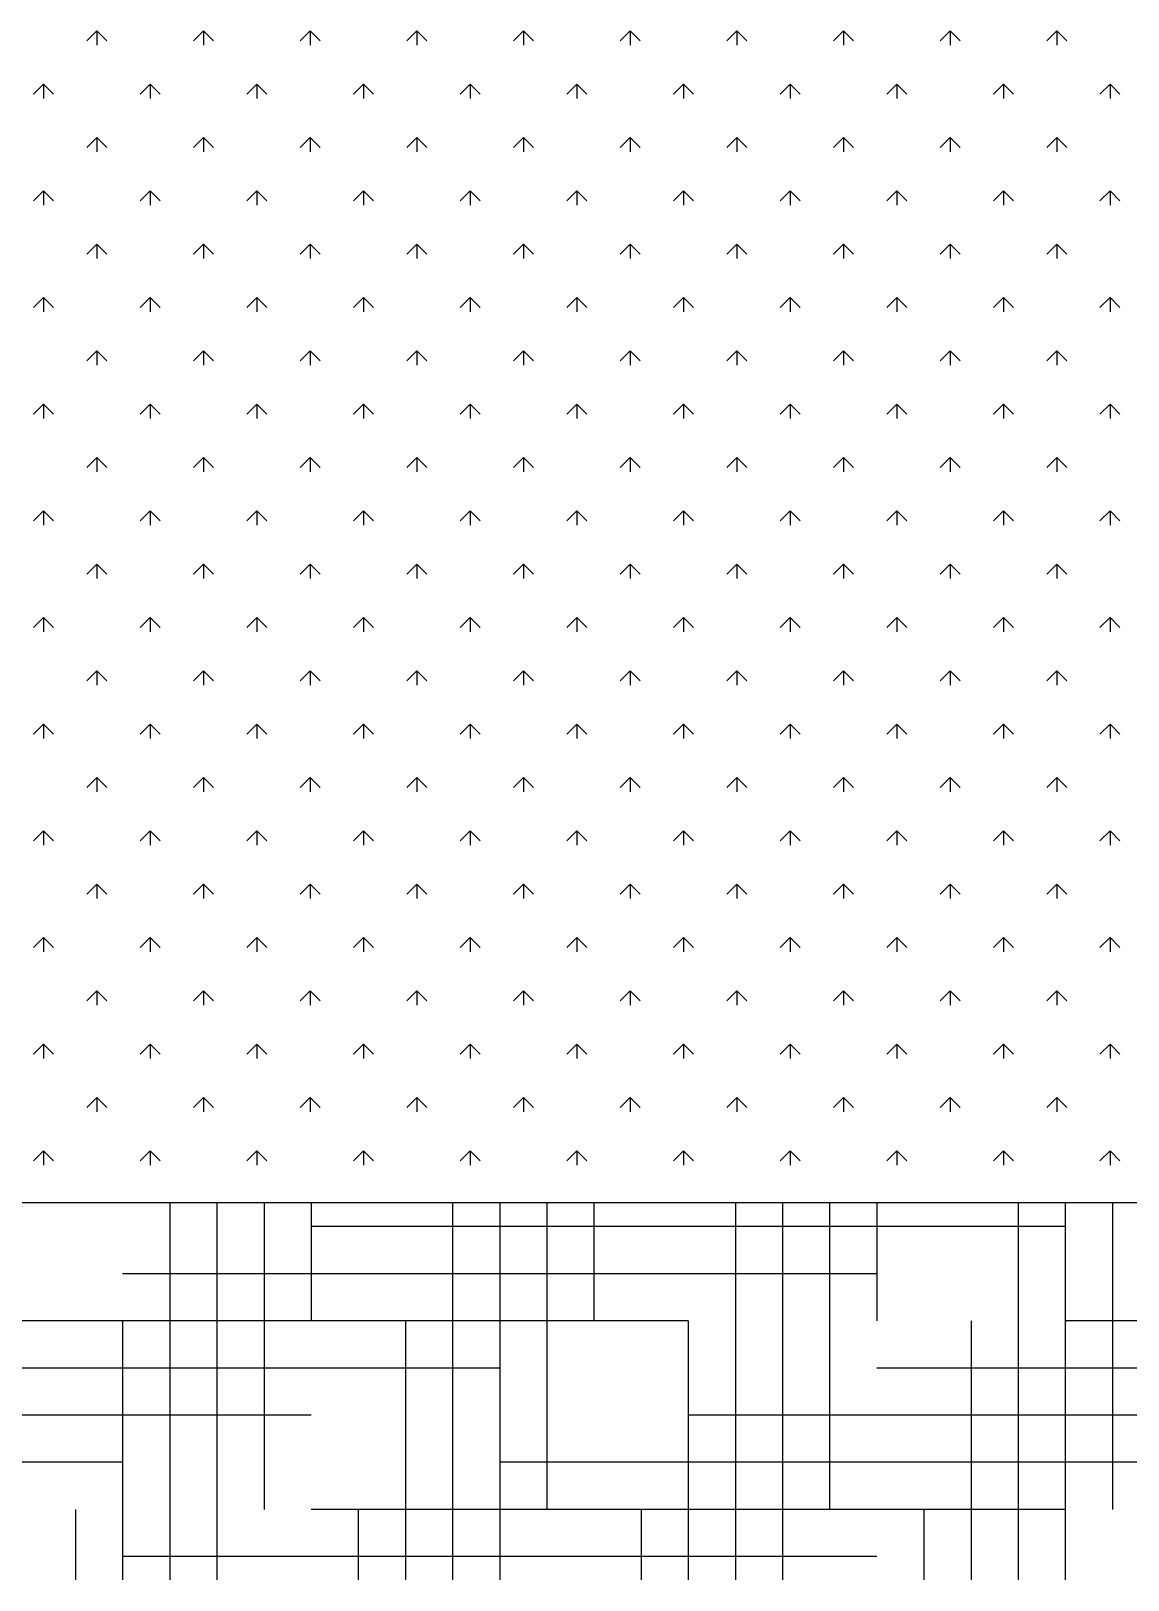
# Model space of a CAD drawing. Header units: millimetres. Extents: x -30782 to 40110, y 35885 to 73818.
# Drawn here: x 7372 to 8245, y 68543 to 69776 of the extents above; entities that cross this region are included whole.
import ezdxf

# ---------------------------------------------------------------- set-up
doc = ezdxf.new("R2010")
doc.units = ezdxf.units.MM

# ---------------------------------------------------------------- blocks, each defined once
blk = doc.blocks.new('A$C107E516A')
for p, q in [((908.2, 1232.3, -685.7), (900.2, 1224.3, -685.7)), ((908.2, 1232.3, -685.7), (916.1, 1224.3, -685.7)), ((993, 1232.3, -685.7), (985.1, 1224.3, -685.7)), ((993, 1232.3, -685.7), (1001, 1224.3, -685.7)), ((1077.9, 1232.3, -685.7), (1069.9, 1224.3, -685.7)), ((1077.9, 1232.3, -685.7), (1085.8, 1224.3, -685.7)), ((1162.7, 1232.3, -685.7), (1154.8, 1224.3, -685.7)), ((1162.7, 1232.3, -685.7), (1170.7, 1224.3, -685.7)), ((1247.6, 1232.3, -685.7), (1239.6, 1224.3, -685.7)), ((1247.6, 1232.3, -685.7), (1255.6, 1224.3, -685.7)), ((1332.4, 1232.3, -685.7), (1324.5, 1224.3, -685.7)), ((1332.4, 1232.3, -685.7), (1340.4, 1224.3, -685.7)), ((1417.3, 1232.3, -685.7), (1409.3, 1224.3, -685.7)), ((1417.3, 1232.3, -685.7), (1425.3, 1224.3, -685.7)), ((1502.2, 1232.3, -685.7), (1494.2, 1224.3, -685.7)), ((1502.2, 1232.3, -685.7), (1510.1, 1224.3, -685.7)), ((1587, 1232.3, -685.7), (1579.1, 1224.3, -685.7)), ((1587, 1232.3, -685.7), (1595, 1224.3, -685.7)), ((1671.9, 1232.3, -685.7), (1663.9, 1224.3, -685.7)), ((1671.9, 1232.3, -685.7), (1679.8, 1224.3, -685.7)), ((908.2, 1232.3, -685.7), (908.2, 1221, -685.7)), ((993, 1232.3, -685.7), (993, 1221, -685.7)), ((1077.9, 1232.3, -685.7), (1077.9, 1221, -685.7)), ((1162.7, 1232.3, -685.7), (1162.7, 1221, -685.7)), ((1247.6, 1232.3, -685.7), (1247.6, 1221, -685.7)), ((1332.4, 1232.3, -685.7), (1332.4, 1221, -685.7)), ((1417.3, 1232.3, -685.7), (1417.3, 1221, -685.7)), ((1502.2, 1232.3, -685.7), (1502.2, 1221, -685.7)), ((1587, 1232.3, -685.7), (1587, 1221, -685.7)), ((1671.9, 1232.3, -685.7), (1671.9, 1221, -685.7)), ((865.8, 1189.9, -685.7), (857.8, 1181.9, -685.7)), ((865.8, 1189.9, -685.7), (865.8, 1178.6, -685.7)), ((865.8, 1189.9, -685.7), (873.7, 1181.9, -685.7)), ((950.6, 1189.9, -685.7), (942.7, 1181.9, -685.7)), ((950.6, 1189.9, -685.7), (950.6, 1178.6, -685.7)), ((950.6, 1189.9, -685.7), (958.6, 1181.9, -685.7)), ((1035.5, 1189.9, -685.7), (1027.5, 1181.9, -685.7)), ((1035.5, 1189.9, -685.7), (1035.5, 1178.6, -685.7)), ((1035.5, 1189.9, -685.7), (1043.4, 1181.9, -685.7)), ((1120.3, 1189.9, -685.7), (1112.4, 1181.9, -685.7)), ((1120.3, 1189.9, -685.7), (1120.3, 1178.6, -685.7)), ((1120.3, 1189.9, -685.7), (1128.3, 1181.9, -685.7)), ((1205.2, 1189.9, -685.7), (1197.2, 1181.9, -685.7)), ((1205.2, 1189.9, -685.7), (1205.2, 1178.6, -685.7)), ((1205.2, 1189.9, -685.7), (1213.1, 1181.9, -685.7)), ((1290, 1189.9, -685.7), (1282.1, 1181.9, -685.7)), ((1290, 1189.9, -685.7), (1290, 1178.6, -685.7)), ((1290, 1189.9, -685.7), (1298, 1181.9, -685.7)), ((1374.9, 1189.9, -685.7), (1366.9, 1181.9, -685.7)), ((1374.9, 1189.9, -685.7), (1374.9, 1178.6, -685.7)), ((1374.9, 1189.9, -685.7), (1382.8, 1181.9, -685.7)), ((1459.7, 1189.9, -685.7), (1451.8, 1181.9, -685.7)), ((1459.7, 1189.9, -685.7), (1459.7, 1178.6, -685.7)), ((1459.7, 1189.9, -685.7), (1467.7, 1181.9, -685.7)), ((1544.6, 1189.9, -685.7), (1536.6, 1181.9, -685.7)), ((1544.6, 1189.9, -685.7), (1544.6, 1178.6, -685.7)), ((1544.6, 1189.9, -685.7), (1552.5, 1181.9, -685.7)), ((1629.4, 1189.9, -685.7), (1621.5, 1181.9, -685.7)), ((1629.4, 1189.9, -685.7), (1629.4, 1178.6, -685.7)), ((1629.4, 1189.9, -685.7), (1637.4, 1181.9, -685.7)), ((1714.3, 1189.9, -685.7), (1706.3, 1181.9, -685.7)), ((1714.3, 1189.9, -685.7), (1714.3, 1178.6, -685.7)), ((1714.3, 1189.9, -685.7), (1722.2, 1181.9, -685.7)), ((908.2, 1147.4, -685.7), (900.2, 1139.5, -685.7)), ((908.2, 1147.4, -685.7), (908.2, 1136.2, -685.7)), ((908.2, 1147.4, -685.7), (916.1, 1139.5, -685.7)), ((993, 1147.4, -685.7), (985.1, 1139.5, -685.7)), ((993, 1147.4, -685.7), (993, 1136.2, -685.7)), ((993, 1147.4, -685.7), (1001, 1139.5, -685.7)), ((1077.9, 1147.4, -685.7), (1069.9, 1139.5, -685.7)), ((1077.9, 1147.4, -685.7), (1077.9, 1136.2, -685.7)), ((1077.9, 1147.4, -685.7), (1085.8, 1139.5, -685.7)), ((1162.7, 1147.4, -685.7), (1154.8, 1139.5, -685.7)), ((1162.7, 1147.4, -685.7), (1170.7, 1139.5, -685.7)), ((1162.7, 1147.4, -685.7), (1162.7, 1136.2, -685.7)), ((1247.6, 1147.4, -685.7), (1239.6, 1139.5, -685.7)), ((1247.6, 1147.4, -685.7), (1247.6, 1136.2, -685.7)), ((1247.6, 1147.4, -685.7), (1255.6, 1139.5, -685.7)), ((1332.4, 1147.4, -685.7), (1324.5, 1139.5, -685.7)), ((1332.4, 1147.4, -685.7), (1332.4, 1136.2, -685.7)), ((1332.4, 1147.4, -685.7), (1340.4, 1139.5, -685.7)), ((1417.3, 1147.4, -685.7), (1409.3, 1139.5, -685.7)), ((1417.3, 1147.4, -685.7), (1417.3, 1136.2, -685.7)), ((1417.3, 1147.4, -685.7), (1425.3, 1139.5, -685.7)), ((1502.2, 1147.4, -685.7), (1494.2, 1139.5, -685.7)), ((1502.2, 1147.4, -685.7), (1502.2, 1136.2, -685.7)), ((1502.2, 1147.4, -685.7), (1510.1, 1139.5, -685.7)), ((1587, 1147.4, -685.7), (1579.1, 1139.5, -685.7)), ((1587, 1147.4, -685.7), (1587, 1136.2, -685.7)), ((1587, 1147.4, -685.7), (1595, 1139.5, -685.7)), ((1671.9, 1147.4, -685.7), (1663.9, 1139.5, -685.7)), ((1671.9, 1147.4, -685.7), (1671.9, 1136.2, -685.7)), ((1671.9, 1147.4, -685.7), (1679.8, 1139.5, -685.7)), ((865.8, 1105, -685.7), (857.8, 1097, -685.7)), ((865.8, 1105, -685.7), (865.8, 1093.7, -685.7)), ((865.8, 1105, -685.7), (873.7, 1097, -685.7)), ((950.6, 1105, -685.7), (942.7, 1097, -685.7)), ((950.6, 1105, -685.7), (950.6, 1093.7, -685.7)), ((950.6, 1105, -685.7), (958.6, 1097, -685.7)), ((1035.5, 1105, -685.7), (1027.5, 1097, -685.7)), ((1035.5, 1105, -685.7), (1035.5, 1093.7, -685.7)), ((1035.5, 1105, -685.7), (1043.4, 1097, -685.7)), ((1120.3, 1105, -685.7), (1112.4, 1097, -685.7)), ((1120.3, 1105, -685.7), (1120.3, 1093.7, -685.7)), ((1120.3, 1105, -685.7), (1128.3, 1097, -685.7)), ((1205.2, 1105, -685.7), (1197.2, 1097, -685.7)), ((1205.2, 1105, -685.7), (1205.2, 1093.7, -685.7)), ((1205.2, 1105, -685.7), (1213.1, 1097, -685.7)), ((1290, 1105, -685.7), (1282.1, 1097, -685.7)), ((1290, 1105, -685.7), (1290, 1093.7, -685.7)), ((1290, 1105, -685.7), (1298, 1097, -685.7)), ((1374.9, 1105, -685.7), (1366.9, 1097, -685.7)), ((1374.9, 1105, -685.7), (1374.9, 1093.7, -685.7)), ((1374.9, 1105, -685.7), (1382.8, 1097, -685.7)), ((1459.7, 1105, -685.7), (1451.8, 1097, -685.7)), ((1459.7, 1105, -685.7), (1459.7, 1093.7, -685.7)), ((1459.7, 1105, -685.7), (1467.7, 1097, -685.7)), ((1544.6, 1105, -685.7), (1536.6, 1097, -685.7)), ((1544.6, 1105, -685.7), (1544.6, 1093.7, -685.7)), ((1544.6, 1105, -685.7), (1552.5, 1097, -685.7)), ((1629.4, 1105, -685.7), (1621.5, 1097, -685.7)), ((1629.4, 1105, -685.7), (1629.4, 1093.7, -685.7)), ((1629.4, 1105, -685.7), (1637.4, 1097, -685.7)), ((1714.3, 1105, -685.7), (1706.3, 1097, -685.7)), ((1714.3, 1105, -685.7), (1714.3, 1093.7, -685.7)), ((1714.3, 1105, -685.7), (1722.2, 1097, -685.7)), ((908.2, 1062.6, -685.7), (900.2, 1054.6, -685.7)), ((908.2, 1062.6, -685.7), (908.2, 1051.3, -685.7)), ((908.2, 1062.6, -685.7), (916.1, 1054.6, -685.7)), ((993, 1062.6, -685.7), (985.1, 1054.6, -685.7)), ((993, 1062.6, -685.7), (993, 1051.3, -685.7)), ((993, 1062.6, -685.7), (1001, 1054.6, -685.7)), ((1077.9, 1062.6, -685.7), (1069.9, 1054.6, -685.7)), ((1077.9, 1062.6, -685.7), (1077.9, 1051.3, -685.7)), ((1077.9, 1062.6, -685.7), (1085.8, 1054.6, -685.7)), ((1162.7, 1062.6, -685.7), (1154.8, 1054.6, -685.7)), ((1162.7, 1062.6, -685.7), (1170.7, 1054.6, -685.7)), ((1162.7, 1062.6, -685.7), (1162.7, 1051.3, -685.7)), ((1247.6, 1062.6, -685.7), (1239.6, 1054.6, -685.7)), ((1247.6, 1062.6, -685.7), (1247.6, 1051.3, -685.7)), ((1247.6, 1062.6, -685.7), (1255.6, 1054.6, -685.7)), ((1332.4, 1062.6, -685.7), (1324.5, 1054.6, -685.7)), ((1332.4, 1062.6, -685.7), (1332.4, 1051.3, -685.7)), ((1332.4, 1062.6, -685.7), (1340.4, 1054.6, -685.7)), ((1417.3, 1062.6, -685.7), (1409.3, 1054.6, -685.7)), ((1417.3, 1062.6, -685.7), (1417.3, 1051.3, -685.7)), ((1417.3, 1062.6, -685.7), (1425.3, 1054.6, -685.7)), ((1502.2, 1062.6, -685.7), (1494.2, 1054.6, -685.7)), ((1502.2, 1062.6, -685.7), (1502.2, 1051.3, -685.7)), ((1502.2, 1062.6, -685.7), (1510.1, 1054.6, -685.7)), ((1587, 1062.6, -685.7), (1579.1, 1054.6, -685.7)), ((1587, 1062.6, -685.7), (1587, 1051.3, -685.7)), ((1587, 1062.6, -685.7), (1595, 1054.6, -685.7)), ((1671.9, 1062.6, -685.7), (1663.9, 1054.6, -685.7)), ((1671.9, 1062.6, -685.7), (1671.9, 1051.3, -685.7)), ((1671.9, 1062.6, -685.7), (1679.8, 1054.6, -685.7)), ((865.8, 1020.1, -685.7), (857.8, 1012.2, -685.7)), ((865.8, 1020.1, -685.7), (865.8, 1008.9, -685.7)), ((865.8, 1020.1, -685.7), (873.7, 1012.2, -685.7)), ((950.6, 1020.1, -685.7), (942.7, 1012.2, -685.7)), ((950.6, 1020.1, -685.7), (950.6, 1008.9, -685.7)), ((950.6, 1020.1, -685.7), (958.6, 1012.2, -685.7)), ((1035.5, 1020.1, -685.7), (1027.5, 1012.2, -685.7)), ((1035.5, 1020.1, -685.7), (1035.5, 1008.9, -685.7)), ((1035.5, 1020.1, -685.7), (1043.4, 1012.2, -685.7)), ((1120.3, 1020.1, -685.7), (1112.4, 1012.2, -685.7)), ((1120.3, 1020.1, -685.7), (1120.3, 1008.9, -685.7)), ((1120.3, 1020.1, -685.7), (1128.3, 1012.2, -685.7)), ((1205.2, 1020.1, -685.7), (1197.2, 1012.2, -685.7)), ((1205.2, 1020.1, -685.7), (1205.2, 1008.9, -685.7)), ((1205.2, 1020.1, -685.7), (1213.1, 1012.2, -685.7)), ((1290, 1020.1, -685.7), (1282.1, 1012.2, -685.7)), ((1290, 1020.1, -685.7), (1290, 1008.9, -685.7)), ((1290, 1020.1, -685.7), (1298, 1012.2, -685.7)), ((1374.9, 1020.1, -685.7), (1366.9, 1012.2, -685.7)), ((1374.9, 1020.1, -685.7), (1374.9, 1008.9, -685.7)), ((1374.9, 1020.1, -685.7), (1382.8, 1012.2, -685.7)), ((1459.7, 1020.1, -685.7), (1451.8, 1012.2, -685.7)), ((1459.7, 1020.1, -685.7), (1459.7, 1008.9, -685.7)), ((1459.7, 1020.1, -685.7), (1467.7, 1012.2, -685.7)), ((1544.6, 1020.1, -685.7), (1536.6, 1012.2, -685.7)), ((1544.6, 1020.1, -685.7), (1544.6, 1008.9, -685.7)), ((1544.6, 1020.1, -685.7), (1552.5, 1012.2, -685.7)), ((1629.4, 1020.1, -685.7), (1621.5, 1012.2, -685.7)), ((1629.4, 1020.1, -685.7), (1629.4, 1008.9, -685.7)), ((1629.4, 1020.1, -685.7), (1637.4, 1012.2, -685.7)), ((1714.3, 1020.1, -685.7), (1706.3, 1012.2, -685.7)), ((1714.3, 1020.1, -685.7), (1714.3, 1008.9, -685.7)), ((1714.3, 1020.1, -685.7), (1722.2, 1012.2, -685.7)), ((908.2, 977.7, -685.7), (900.2, 969.8, -685.7)), ((908.2, 977.7, -685.7), (908.2, 966.5, -685.7)), ((908.2, 977.7, -685.7), (916.1, 969.8, -685.7)), ((993, 977.7, -685.7), (985.1, 969.8, -685.7)), ((993, 977.7, -685.7), (993, 966.5, -685.7)), ((993, 977.7, -685.7), (1001, 969.8, -685.7)), ((1077.9, 977.7, -685.7), (1069.9, 969.8, -685.7)), ((1077.9, 977.7, -685.7), (1077.9, 966.5, -685.7)), ((1077.9, 977.7, -685.7), (1085.8, 969.8, -685.7)), ((1162.7, 977.7, -685.7), (1154.8, 969.8, -685.7)), ((1162.7, 977.7, -685.7), (1170.7, 969.8, -685.7)), ((1162.7, 977.7, -685.7), (1162.7, 966.5, -685.7)), ((1247.6, 977.7, -685.7), (1239.6, 969.8, -685.7)), ((1247.6, 977.7, -685.7), (1247.6, 966.5, -685.7)), ((1247.6, 977.7, -685.7), (1255.6, 969.8, -685.7)), ((1332.4, 977.7, -685.7), (1324.5, 969.8, -685.7)), ((1332.4, 977.7, -685.7), (1332.4, 966.5, -685.7)), ((1332.4, 977.7, -685.7), (1340.4, 969.8, -685.7)), ((1417.3, 977.7, -685.7), (1409.3, 969.8, -685.7)), ((1417.3, 977.7, -685.7), (1417.3, 966.5, -685.7)), ((1417.3, 977.7, -685.7), (1425.3, 969.8, -685.7)), ((1502.2, 977.7, -685.7), (1494.2, 969.8, -685.7)), ((1502.2, 977.7, -685.7), (1502.2, 966.5, -685.7)), ((1502.2, 977.7, -685.7), (1510.1, 969.8, -685.7)), ((1587, 977.7, -685.7), (1579.1, 969.8, -685.7)), ((1587, 977.7, -685.7), (1587, 966.5, -685.7)), ((1587, 977.7, -685.7), (1595, 969.8, -685.7)), ((1671.9, 977.7, -685.7), (1663.9, 969.8, -685.7)), ((1671.9, 977.7, -685.7), (1671.9, 966.5, -685.7)), ((1671.9, 977.7, -685.7), (1679.8, 969.8, -685.7)), ((865.8, 935.3, -685.7), (857.8, 927.3, -685.7)), ((865.8, 935.3, -685.7), (865.8, 924, -685.7)), ((865.8, 935.3, -685.7), (873.7, 927.3, -685.7)), ((950.6, 935.3, -685.7), (942.7, 927.3, -685.7)), ((950.6, 935.3, -685.7), (950.6, 924, -685.7)), ((950.6, 935.3, -685.7), (958.6, 927.3, -685.7)), ((1035.5, 935.3, -685.7), (1027.5, 927.3, -685.7)), ((1035.5, 935.3, -685.7), (1035.5, 924, -685.7)), ((1035.5, 935.3, -685.7), (1043.4, 927.3, -685.7)), ((1120.3, 935.3, -685.7), (1112.4, 927.3, -685.7)), ((1120.3, 935.3, -685.7), (1120.3, 924, -685.7)), ((1120.3, 935.3, -685.7), (1128.3, 927.3, -685.7)), ((1205.2, 935.3, -685.7), (1197.2, 927.3, -685.7)), ((1205.2, 935.3, -685.7), (1205.2, 924, -685.7)), ((1205.2, 935.3, -685.7), (1213.1, 927.3, -685.7)), ((1290, 935.3, -685.7), (1282.1, 927.3, -685.7)), ((1290, 935.3, -685.7), (1290, 924, -685.7)), ((1290, 935.3, -685.7), (1298, 927.3, -685.7)), ((1374.9, 935.3, -685.7), (1366.9, 927.3, -685.7)), ((1374.9, 935.3, -685.7), (1374.9, 924, -685.7)), ((1374.9, 935.3, -685.7), (1382.8, 927.3, -685.7)), ((1459.7, 935.3, -685.7), (1451.8, 927.3, -685.7)), ((1459.7, 935.3, -685.7), (1459.7, 924, -685.7)), ((1459.7, 935.3, -685.7), (1467.7, 927.3, -685.7)), ((1544.6, 935.3, -685.7), (1536.6, 927.3, -685.7)), ((1544.6, 935.3, -685.7), (1544.6, 924, -685.7)), ((1544.6, 935.3, -685.7), (1552.5, 927.3, -685.7)), ((1629.4, 935.3, -685.7), (1621.5, 927.3, -685.7)), ((1629.4, 935.3, -685.7), (1629.4, 924, -685.7)), ((1629.4, 935.3, -685.7), (1637.4, 927.3, -685.7)), ((1714.3, 935.3, -685.7), (1706.3, 927.3, -685.7)), ((1714.3, 935.3, -685.7), (1714.3, 924, -685.7)), ((1714.3, 935.3, -685.7), (1722.2, 927.3, -685.7)), ((908.2, 892.9, -685.7), (900.2, 884.9, -685.7)), ((908.2, 892.9, -685.7), (908.2, 881.6, -685.7)), ((908.2, 892.9, -685.7), (916.1, 884.9, -685.7)), ((993, 892.9, -685.7), (985.1, 884.9, -685.7)), ((993, 892.9, -685.7), (993, 881.6, -685.7)), ((993, 892.9, -685.7), (1001, 884.9, -685.7)), ((1077.9, 892.9, -685.7), (1069.9, 884.9, -685.7)), ((1077.9, 892.9, -685.7), (1077.9, 881.6, -685.7)), ((1077.9, 892.9, -685.7), (1085.8, 884.9, -685.7)), ((1162.7, 892.9, -685.7), (1154.8, 884.9, -685.7)), ((1162.7, 892.9, -685.7), (1170.7, 884.9, -685.7)), ((1162.7, 892.9, -685.7), (1162.7, 881.6, -685.7)), ((1247.6, 892.9, -685.7), (1239.6, 884.9, -685.7)), ((1247.6, 892.9, -685.7), (1247.6, 881.6, -685.7)), ((1247.6, 892.9, -685.7), (1255.6, 884.9, -685.7)), ((1332.4, 892.9, -685.7), (1324.5, 884.9, -685.7)), ((1332.4, 892.9, -685.7), (1332.4, 881.6, -685.7)), ((1332.4, 892.9, -685.7), (1340.4, 884.9, -685.7)), ((1417.3, 892.9, -685.7), (1409.3, 884.9, -685.7)), ((1417.3, 892.9, -685.7), (1417.3, 881.6, -685.7)), ((1417.3, 892.9, -685.7), (1425.3, 884.9, -685.7)), ((1502.2, 892.9, -685.7), (1494.2, 884.9, -685.7)), ((1502.2, 892.9, -685.7), (1502.2, 881.6, -685.7)), ((1502.2, 892.9, -685.7), (1510.1, 884.9, -685.7)), ((1587, 892.9, -685.7), (1579.1, 884.9, -685.7)), ((1587, 892.9, -685.7), (1587, 881.6, -685.7)), ((1587, 892.9, -685.7), (1595, 884.9, -685.7)), ((1671.9, 892.9, -685.7), (1663.9, 884.9, -685.7)), ((1671.9, 892.9, -685.7), (1671.9, 881.6, -685.7)), ((1671.9, 892.9, -685.7), (1679.8, 884.9, -685.7)), ((865.8, 850.4, -685.7), (857.8, 842.5, -685.7)), ((865.8, 850.4, -685.7), (865.8, 839.2, -685.7)), ((865.8, 850.4, -685.7), (873.7, 842.5, -685.7)), ((950.6, 850.4, -685.7), (942.7, 842.5, -685.7)), ((950.6, 850.4, -685.7), (950.6, 839.2, -685.7)), ((950.6, 850.4, -685.7), (958.6, 842.5, -685.7)), ((1035.5, 850.4, -685.7), (1027.5, 842.5, -685.7)), ((1035.5, 850.4, -685.7), (1035.5, 839.2, -685.7)), ((1035.5, 850.4, -685.7), (1043.4, 842.5, -685.7)), ((1120.3, 850.4, -685.7), (1112.4, 842.5, -685.7)), ((1120.3, 850.4, -685.7), (1120.3, 839.2, -685.7)), ((1120.3, 850.4, -685.7), (1128.3, 842.5, -685.7)), ((1205.2, 850.4, -685.7), (1197.2, 842.5, -685.7)), ((1205.2, 850.4, -685.7), (1205.2, 839.2, -685.7)), ((1205.2, 850.4, -685.7), (1213.1, 842.5, -685.7)), ((1290, 850.4, -685.7), (1282.1, 842.5, -685.7)), ((1290, 850.4, -685.7), (1290, 839.2, -685.7)), ((1290, 850.4, -685.7), (1298, 842.5, -685.7)), ((1374.9, 850.4, -685.7), (1366.9, 842.5, -685.7)), ((1374.9, 850.4, -685.7), (1374.9, 839.2, -685.7)), ((1374.9, 850.4, -685.7), (1382.8, 842.5, -685.7)), ((1459.7, 850.4, -685.7), (1451.8, 842.5, -685.7)), ((1459.7, 850.4, -685.7), (1459.7, 839.2, -685.7)), ((1459.7, 850.4, -685.7), (1467.7, 842.5, -685.7)), ((1544.6, 850.4, -685.7), (1536.6, 842.5, -685.7)), ((1544.6, 850.4, -685.7), (1544.6, 839.2, -685.7)), ((1544.6, 850.4, -685.7), (1552.5, 842.5, -685.7)), ((1629.4, 850.4, -685.7), (1621.5, 842.5, -685.7)), ((1629.4, 850.4, -685.7), (1629.4, 839.2, -685.7)), ((1629.4, 850.4, -685.7), (1637.4, 842.5, -685.7)), ((1714.3, 850.4, -685.7), (1706.3, 842.5, -685.7)), ((1714.3, 850.4, -685.7), (1714.3, 839.2, -685.7)), ((1714.3, 850.4, -685.7), (1722.2, 842.5, -685.7)), ((908.2, 808, -685.7), (900.2, 800.1, -685.7)), ((908.2, 808, -685.7), (908.2, 796.8, -685.7)), ((908.2, 808, -685.7), (916.1, 800.1, -685.7)), ((993, 808, -685.7), (985.1, 800.1, -685.7)), ((993, 808, -685.7), (993, 796.8, -685.7)), ((993, 808, -685.7), (1001, 800.1, -685.7)), ((1077.9, 808, -685.7), (1069.9, 800.1, -685.7)), ((1077.9, 808, -685.7), (1077.9, 796.8, -685.7)), ((1077.9, 808, -685.7), (1085.8, 800.1, -685.7)), ((1162.7, 808, -685.7), (1154.8, 800.1, -685.7)), ((1162.7, 808, -685.7), (1170.7, 800.1, -685.7)), ((1162.7, 808, -685.7), (1162.7, 796.8, -685.7)), ((1247.6, 808, -685.7), (1239.6, 800.1, -685.7)), ((1247.6, 808, -685.7), (1247.6, 796.8, -685.7)), ((1247.6, 808, -685.7), (1255.6, 800.1, -685.7)), ((1332.4, 808, -685.7), (1324.5, 800.1, -685.7)), ((1332.4, 808, -685.7), (1332.4, 796.8, -685.7)), ((1332.4, 808, -685.7), (1340.4, 800.1, -685.7)), ((1417.3, 808, -685.7), (1409.3, 800.1, -685.7)), ((1417.3, 808, -685.7), (1417.3, 796.8, -685.7)), ((1417.3, 808, -685.7), (1425.3, 800.1, -685.7)), ((1502.2, 808, -685.7), (1494.2, 800.1, -685.7)), ((1502.2, 808, -685.7), (1502.2, 796.8, -685.7)), ((1502.2, 808, -685.7), (1510.1, 800.1, -685.7)), ((1587, 808, -685.7), (1579.1, 800.1, -685.7)), ((1587, 808, -685.7), (1587, 796.8, -685.7)), ((1587, 808, -685.7), (1595, 800.1, -685.7)), ((1671.9, 808, -685.7), (1663.9, 800.1, -685.7)), ((1671.9, 808, -685.7), (1671.9, 796.8, -685.7)), ((1671.9, 808, -685.7), (1679.8, 800.1, -685.7)), ((865.8, 765.6, -685.7), (857.8, 757.6, -685.7)), ((865.8, 765.6, -685.7), (865.8, 754.3, -685.7)), ((865.8, 765.6, -685.7), (873.7, 757.6, -685.7)), ((950.6, 765.6, -685.7), (942.7, 757.6, -685.7)), ((950.6, 765.6, -685.7), (950.6, 754.3, -685.7)), ((950.6, 765.6, -685.7), (958.6, 757.6, -685.7)), ((1035.5, 765.6, -685.7), (1027.5, 757.6, -685.7)), ((1035.5, 765.6, -685.7), (1035.5, 754.3, -685.7)), ((1035.5, 765.6, -685.7), (1043.4, 757.6, -685.7)), ((1120.3, 765.6, -685.7), (1112.4, 757.6, -685.7)), ((1120.3, 765.6, -685.7), (1120.3, 754.3, -685.7)), ((1120.3, 765.6, -685.7), (1128.3, 757.6, -685.7)), ((1205.2, 765.6, -685.7), (1197.2, 757.6, -685.7)), ((1205.2, 765.6, -685.7), (1205.2, 754.3, -685.7)), ((1205.2, 765.6, -685.7), (1213.1, 757.6, -685.7)), ((1290, 765.6, -685.7), (1282.1, 757.6, -685.7)), ((1290, 765.6, -685.7), (1290, 754.3, -685.7)), ((1290, 765.6, -685.7), (1298, 757.6, -685.7)), ((1374.9, 765.6, -685.7), (1366.9, 757.6, -685.7)), ((1374.9, 765.6, -685.7), (1374.9, 754.3, -685.7)), ((1374.9, 765.6, -685.7), (1382.8, 757.6, -685.7)), ((1459.7, 765.6, -685.7), (1451.8, 757.6, -685.7)), ((1459.7, 765.6, -685.7), (1459.7, 754.3, -685.7)), ((1459.7, 765.6, -685.7), (1467.7, 757.6, -685.7)), ((1544.6, 765.6, -685.7), (1536.6, 757.6, -685.7)), ((1544.6, 765.6, -685.7), (1544.6, 754.3, -685.7)), ((1544.6, 765.6, -685.7), (1552.5, 757.6, -685.7)), ((1629.4, 765.6, -685.7), (1621.5, 757.6, -685.7)), ((1629.4, 765.6, -685.7), (1629.4, 754.3, -685.7)), ((1629.4, 765.6, -685.7), (1637.4, 757.6, -685.7)), ((1714.3, 765.6, -685.7), (1706.3, 757.6, -685.7)), ((1714.3, 765.6, -685.7), (1714.3, 754.3, -685.7)), ((1714.3, 765.6, -685.7), (1722.2, 757.6, -685.7)), ((908.2, 723.2, -685.7), (900.2, 715.2, -685.7)), ((908.2, 723.2, -685.7), (908.2, 711.9, -685.7)), ((908.2, 723.2, -685.7), (916.1, 715.2, -685.7)), ((993, 723.2, -685.7), (985.1, 715.2, -685.7)), ((993, 723.2, -685.7), (993, 711.9, -685.7)), ((993, 723.2, -685.7), (1001, 715.2, -685.7)), ((1077.9, 723.2, -685.7), (1069.9, 715.2, -685.7)), ((1077.9, 723.2, -685.7), (1077.9, 711.9, -685.7)), ((1077.9, 723.2, -685.7), (1085.8, 715.2, -685.7)), ((1162.7, 723.2, -685.7), (1154.8, 715.2, -685.7)), ((1162.7, 723.2, -685.7), (1170.7, 715.2, -685.7)), ((1162.7, 723.2, -685.7), (1162.7, 711.9, -685.7)), ((1247.6, 723.2, -685.7), (1239.6, 715.2, -685.7)), ((1247.6, 723.2, -685.7), (1247.6, 711.9, -685.7)), ((1247.6, 723.2, -685.7), (1255.6, 715.2, -685.7)), ((1332.4, 723.2, -685.7), (1324.5, 715.2, -685.7)), ((1332.4, 723.2, -685.7), (1332.4, 711.9, -685.7)), ((1332.4, 723.2, -685.7), (1340.4, 715.2, -685.7)), ((1417.3, 723.2, -685.7), (1409.3, 715.2, -685.7)), ((1417.3, 723.2, -685.7), (1417.3, 711.9, -685.7)), ((1417.3, 723.2, -685.7), (1425.3, 715.2, -685.7)), ((1502.2, 723.2, -685.7), (1494.2, 715.2, -685.7)), ((1502.2, 723.2, -685.7), (1502.2, 711.9, -685.7)), ((1502.2, 723.2, -685.7), (1510.1, 715.2, -685.7)), ((1587, 723.2, -685.7), (1579.1, 715.2, -685.7)), ((1587, 723.2, -685.7), (1587, 711.9, -685.7)), ((1587, 723.2, -685.7), (1595, 715.2, -685.7)), ((1671.9, 723.2, -685.7), (1663.9, 715.2, -685.7)), ((1671.9, 723.2, -685.7), (1671.9, 711.9, -685.7)), ((1671.9, 723.2, -685.7), (1679.8, 715.2, -685.7)), ((865.8, 680.7, -685.7), (857.8, 672.8, -685.7)), ((865.8, 680.7, -685.7), (865.8, 669.5, -685.7)), ((865.8, 680.7, -685.7), (873.7, 672.8, -685.7)), ((950.6, 680.7, -685.7), (942.7, 672.8, -685.7)), ((950.6, 680.7, -685.7), (950.6, 669.5, -685.7)), ((950.6, 680.7, -685.7), (958.6, 672.8, -685.7)), ((1035.5, 680.7, -685.7), (1027.5, 672.8, -685.7)), ((1035.5, 680.7, -685.7), (1035.5, 669.5, -685.7)), ((1035.5, 680.7, -685.7), (1043.4, 672.8, -685.7)), ((1120.3, 680.7, -685.7), (1112.4, 672.8, -685.7)), ((1120.3, 680.7, -685.7), (1120.3, 669.5, -685.7)), ((1120.3, 680.7, -685.7), (1128.3, 672.8, -685.7)), ((1205.2, 680.7, -685.7), (1197.2, 672.8, -685.7)), ((1205.2, 680.7, -685.7), (1205.2, 669.5, -685.7)), ((1205.2, 680.7, -685.7), (1213.1, 672.8, -685.7)), ((1290, 680.7, -685.7), (1282.1, 672.8, -685.7)), ((1290, 680.7, -685.7), (1290, 669.5, -685.7)), ((1290, 680.7, -685.7), (1298, 672.8, -685.7)), ((1374.9, 680.7, -685.7), (1366.9, 672.8, -685.7)), ((1374.9, 680.7, -685.7), (1374.9, 669.5, -685.7)), ((1374.9, 680.7, -685.7), (1382.8, 672.8, -685.7)), ((1459.7, 680.7, -685.7), (1451.8, 672.8, -685.7)), ((1459.7, 680.7, -685.7), (1459.7, 669.5, -685.7)), ((1459.7, 680.7, -685.7), (1467.7, 672.8, -685.7)), ((1544.6, 680.7, -685.7), (1536.6, 672.8, -685.7)), ((1544.6, 680.7, -685.7), (1544.6, 669.5, -685.7)), ((1544.6, 680.7, -685.7), (1552.5, 672.8, -685.7)), ((1629.4, 680.7, -685.7), (1621.5, 672.8, -685.7)), ((1629.4, 680.7, -685.7), (1629.4, 669.5, -685.7)), ((1629.4, 680.7, -685.7), (1637.4, 672.8, -685.7)), ((1714.3, 680.7, -685.7), (1706.3, 672.8, -685.7)), ((1714.3, 680.7, -685.7), (1714.3, 669.5, -685.7)), ((1714.3, 680.7, -685.7), (1722.2, 672.8, -685.7)), ((908.2, 638.3, -685.7), (900.2, 630.4, -685.7)), ((908.2, 638.3, -685.7), (908.2, 627.1, -685.7)), ((908.2, 638.3, -685.7), (916.1, 630.4, -685.7)), ((993, 638.3, -685.7), (985.1, 630.4, -685.7)), ((993, 638.3, -685.7), (993, 627.1, -685.7)), ((993, 638.3, -685.7), (1001, 630.4, -685.7)), ((1077.9, 638.3, -685.7), (1069.9, 630.4, -685.7)), ((1077.9, 638.3, -685.7), (1077.9, 627.1, -685.7)), ((1077.9, 638.3, -685.7), (1085.8, 630.4, -685.7)), ((1162.7, 638.3, -685.7), (1154.8, 630.4, -685.7)), ((1162.7, 638.3, -685.7), (1170.7, 630.4, -685.7)), ((1162.7, 638.3, -685.7), (1162.7, 627.1, -685.7)), ((1247.6, 638.3, -685.7), (1239.6, 630.4, -685.7)), ((1247.6, 638.3, -685.7), (1247.6, 627.1, -685.7)), ((1247.6, 638.3, -685.7), (1255.6, 630.4, -685.7)), ((1332.4, 638.3, -685.7), (1324.5, 630.4, -685.7)), ((1332.4, 638.3, -685.7), (1332.4, 627.1, -685.7)), ((1332.4, 638.3, -685.7), (1340.4, 630.4, -685.7)), ((1417.3, 638.3, -685.7), (1409.3, 630.4, -685.7)), ((1417.3, 638.3, -685.7), (1417.3, 627.1, -685.7)), ((1417.3, 638.3, -685.7), (1425.3, 630.4, -685.7)), ((1502.2, 638.3, -685.7), (1494.2, 630.4, -685.7)), ((1502.2, 638.3, -685.7), (1502.2, 627.1, -685.7)), ((1502.2, 638.3, -685.7), (1510.1, 630.4, -685.7)), ((1587, 638.3, -685.7), (1579.1, 630.4, -685.7)), ((1587, 638.3, -685.7), (1587, 627.1, -685.7)), ((1587, 638.3, -685.7), (1595, 630.4, -685.7)), ((1671.9, 638.3, -685.7), (1663.9, 630.4, -685.7)), ((1671.9, 638.3, -685.7), (1671.9, 627.1, -685.7)), ((1671.9, 638.3, -685.7), (1679.8, 630.4, -685.7)), ((865.8, 595.9, -685.7), (857.8, 587.9, -685.7)), ((865.8, 595.9, -685.7), (865.8, 584.6, -685.7)), ((865.8, 595.9, -685.7), (873.7, 587.9, -685.7)), ((950.6, 595.9, -685.7), (942.7, 587.9, -685.7)), ((950.6, 595.9, -685.7), (950.6, 584.6, -685.7)), ((950.6, 595.9, -685.7), (958.6, 587.9, -685.7)), ((1035.5, 595.9, -685.7), (1027.5, 587.9, -685.7)), ((1035.5, 595.9, -685.7), (1035.5, 584.6, -685.7)), ((1035.5, 595.9, -685.7), (1043.4, 587.9, -685.7)), ((1120.3, 595.9, -685.7), (1112.4, 587.9, -685.7)), ((1120.3, 595.9, -685.7), (1120.3, 584.6, -685.7)), ((1120.3, 595.9, -685.7), (1128.3, 587.9, -685.7)), ((1205.2, 595.9, -685.7), (1197.2, 587.9, -685.7)), ((1205.2, 595.9, -685.7), (1205.2, 584.6, -685.7)), ((1205.2, 595.9, -685.7), (1213.1, 587.9, -685.7)), ((1290, 595.9, -685.7), (1282.1, 587.9, -685.7)), ((1290, 595.9, -685.7), (1290, 584.6, -685.7)), ((1290, 595.9, -685.7), (1298, 587.9, -685.7)), ((1374.9, 595.9, -685.7), (1366.9, 587.9, -685.7)), ((1374.9, 595.9, -685.7), (1374.9, 584.6, -685.7)), ((1374.9, 595.9, -685.7), (1382.8, 587.9, -685.7)), ((1459.7, 595.9, -685.7), (1451.8, 587.9, -685.7)), ((1459.7, 595.9, -685.7), (1459.7, 584.6, -685.7)), ((1459.7, 595.9, -685.7), (1467.7, 587.9, -685.7)), ((1544.6, 595.9, -685.7), (1536.6, 587.9, -685.7)), ((1544.6, 595.9, -685.7), (1544.6, 584.6, -685.7)), ((1544.6, 595.9, -685.7), (1552.5, 587.9, -685.7)), ((1629.4, 595.9, -685.7), (1621.5, 587.9, -685.7)), ((1629.4, 595.9, -685.7), (1629.4, 584.6, -685.7)), ((1629.4, 595.9, -685.7), (1637.4, 587.9, -685.7)), ((1714.3, 595.9, -685.7), (1706.3, 587.9, -685.7)), ((1714.3, 595.9, -685.7), (1714.3, 584.6, -685.7)), ((1714.3, 595.9, -685.7), (1722.2, 587.9, -685.7)), ((908.2, 553.5, -685.7), (900.2, 545.5, -685.7)), ((908.2, 553.5, -685.7), (908.2, 542.2, -685.7)), ((908.2, 553.5, -685.7), (916.1, 545.5, -685.7)), ((993, 553.5, -685.7), (985.1, 545.5, -685.7)), ((993, 553.5, -685.7), (993, 542.2, -685.7)), ((993, 553.5, -685.7), (1001, 545.5, -685.7)), ((1077.9, 553.5, -685.7), (1069.9, 545.5, -685.7)), ((1077.9, 553.5, -685.7), (1077.9, 542.2, -685.7)), ((1077.9, 553.5, -685.7), (1085.8, 545.5, -685.7)), ((1162.7, 553.5, -685.7), (1154.8, 545.5, -685.7)), ((1162.7, 553.5, -685.7), (1170.7, 545.5, -685.7)), ((1162.7, 553.5, -685.7), (1162.7, 542.2, -685.7)), ((1247.6, 553.5, -685.7), (1239.6, 545.5, -685.7)), ((1247.6, 553.5, -685.7), (1247.6, 542.2, -685.7)), ((1247.6, 553.5, -685.7), (1255.6, 545.5, -685.7)), ((1332.4, 553.5, -685.7), (1324.5, 545.5, -685.7)), ((1332.4, 553.5, -685.7), (1332.4, 542.2, -685.7)), ((1332.4, 553.5, -685.7), (1340.4, 545.5, -685.7)), ((1417.3, 553.5, -685.7), (1409.3, 545.5, -685.7)), ((1417.3, 553.5, -685.7), (1417.3, 542.2, -685.7)), ((1417.3, 553.5, -685.7), (1425.3, 545.5, -685.7)), ((1502.2, 553.5, -685.7), (1494.2, 545.5, -685.7)), ((1502.2, 553.5, -685.7), (1502.2, 542.2, -685.7)), ((1502.2, 553.5, -685.7), (1510.1, 545.5, -685.7)), ((1587, 553.5, -685.7), (1579.1, 545.5, -685.7)), ((1587, 553.5, -685.7), (1587, 542.2, -685.7)), ((1587, 553.5, -685.7), (1595, 545.5, -685.7)), ((1671.9, 553.5, -685.7), (1663.9, 545.5, -685.7)), ((1671.9, 553.5, -685.7), (1671.9, 542.2, -685.7)), ((1671.9, 553.5, -685.7), (1679.8, 545.5, -685.7)), ((865.8, 511, -685.7), (857.8, 503.1, -685.7)), ((865.8, 511, -685.7), (865.8, 499.8, -685.7)), ((865.8, 511, -685.7), (873.7, 503.1, -685.7)), ((950.6, 511, -685.7), (942.7, 503.1, -685.7)), ((950.6, 511, -685.7), (950.6, 499.8, -685.7)), ((950.6, 511, -685.7), (958.6, 503.1, -685.7)), ((1035.5, 511, -685.7), (1027.5, 503.1, -685.7)), ((1035.5, 511, -685.7), (1035.5, 499.8, -685.7)), ((1035.5, 511, -685.7), (1043.4, 503.1, -685.7)), ((1120.3, 511, -685.7), (1112.4, 503.1, -685.7)), ((1120.3, 511, -685.7), (1120.3, 499.8, -685.7)), ((1120.3, 511, -685.7), (1128.3, 503.1, -685.7)), ((1205.2, 511, -685.7), (1197.2, 503.1, -685.7)), ((1205.2, 511, -685.7), (1205.2, 499.8, -685.7)), ((1205.2, 511, -685.7), (1213.1, 503.1, -685.7)), ((1290, 511, -685.7), (1282.1, 503.1, -685.7)), ((1290, 511, -685.7), (1290, 499.8, -685.7)), ((1290, 511, -685.7), (1298, 503.1, -685.7)), ((1374.9, 511, -685.7), (1366.9, 503.1, -685.7)), ((1374.9, 511, -685.7), (1374.9, 499.8, -685.7)), ((1374.9, 511, -685.7), (1382.8, 503.1, -685.7)), ((1459.7, 511, -685.7), (1451.8, 503.1, -685.7)), ((1459.7, 511, -685.7), (1459.7, 499.8, -685.7)), ((1459.7, 511, -685.7), (1467.7, 503.1, -685.7)), ((1544.6, 511, -685.7), (1536.6, 503.1, -685.7)), ((1544.6, 511, -685.7), (1544.6, 499.8, -685.7)), ((1544.6, 511, -685.7), (1552.5, 503.1, -685.7)), ((1629.4, 511, -685.7), (1621.5, 503.1, -685.7)), ((1629.4, 511, -685.7), (1629.4, 499.8, -685.7)), ((1629.4, 511, -685.7), (1637.4, 503.1, -685.7)), ((1714.3, 511, -685.7), (1706.3, 503.1, -685.7)), ((1714.3, 511, -685.7), (1714.3, 499.8, -685.7)), ((1714.3, 511, -685.7), (1722.2, 503.1, -685.7)), ((908.2, 468.6, -685.7), (900.2, 460.6, -685.7)), ((908.2, 468.6, -685.7), (908.2, 457.4, -685.7)), ((908.2, 468.6, -685.7), (916.1, 460.6, -685.7)), ((993, 468.6, -685.7), (985.1, 460.6, -685.7)), ((993, 468.6, -685.7), (993, 457.4, -685.7)), ((993, 468.6, -685.7), (1001, 460.6, -685.7)), ((1077.9, 468.6, -685.7), (1069.9, 460.6, -685.7)), ((1077.9, 468.6, -685.7), (1077.9, 457.4, -685.7)), ((1077.9, 468.6, -685.7), (1085.8, 460.6, -685.7)), ((1162.7, 468.6, -685.7), (1154.8, 460.6, -685.7)), ((1162.7, 468.6, -685.7), (1170.7, 460.6, -685.7)), ((1162.7, 468.6, -685.7), (1162.7, 457.4, -685.7)), ((1247.6, 468.6, -685.7), (1239.6, 460.6, -685.7)), ((1247.6, 468.6, -685.7), (1247.6, 457.4, -685.7)), ((1247.6, 468.6, -685.7), (1255.6, 460.6, -685.7)), ((1332.4, 468.6, -685.7), (1324.5, 460.6, -685.7)), ((1332.4, 468.6, -685.7), (1332.4, 457.4, -685.7)), ((1332.4, 468.6, -685.7), (1340.4, 460.6, -685.7)), ((1417.3, 468.6, -685.7), (1409.3, 460.6, -685.7)), ((1417.3, 468.6, -685.7), (1417.3, 457.4, -685.7)), ((1417.3, 468.6, -685.7), (1425.3, 460.6, -685.7)), ((1502.2, 468.6, -685.7), (1494.2, 460.6, -685.7)), ((1502.2, 468.6, -685.7), (1502.2, 457.4, -685.7)), ((1502.2, 468.6, -685.7), (1510.1, 460.6, -685.7)), ((1587, 468.6, -685.7), (1579.1, 460.6, -685.7)), ((1587, 468.6, -685.7), (1587, 457.4, -685.7)), ((1587, 468.6, -685.7), (1595, 460.6, -685.7)), ((1671.9, 468.6, -685.7), (1663.9, 460.6, -685.7)), ((1671.9, 468.6, -685.7), (1671.9, 457.4, -685.7)), ((1671.9, 468.6, -685.7), (1679.8, 460.6, -685.7)), ((865.8, 426.2, -685.7), (857.8, 418.2, -685.7)), ((865.8, 426.2, -685.7), (865.8, 414.9, -685.7)), ((865.8, 426.2, -685.7), (873.7, 418.2, -685.7)), ((950.6, 426.2, -685.7), (942.7, 418.2, -685.7)), ((950.6, 426.2, -685.7), (950.6, 414.9, -685.7)), ((950.6, 426.2, -685.7), (958.6, 418.2, -685.7)), ((1035.5, 426.2, -685.7), (1027.5, 418.2, -685.7)), ((1035.5, 426.2, -685.7), (1035.5, 414.9, -685.7)), ((1035.5, 426.2, -685.7), (1043.4, 418.2, -685.7)), ((1120.3, 426.2, -685.7), (1112.4, 418.2, -685.7)), ((1120.3, 426.2, -685.7), (1120.3, 414.9, -685.7)), ((1120.3, 426.2, -685.7), (1128.3, 418.2, -685.7)), ((1205.2, 426.2, -685.7), (1197.2, 418.2, -685.7)), ((1205.2, 426.2, -685.7), (1205.2, 414.9, -685.7)), ((1205.2, 426.2, -685.7), (1213.1, 418.2, -685.7)), ((1290, 426.2, -685.7), (1282.1, 418.2, -685.7)), ((1290, 426.2, -685.7), (1290, 414.9, -685.7)), ((1290, 426.2, -685.7), (1298, 418.2, -685.7)), ((1374.9, 426.2, -685.7), (1366.9, 418.2, -685.7)), ((1374.9, 426.2, -685.7), (1374.9, 414.9, -685.7)), ((1374.9, 426.2, -685.7), (1382.8, 418.2, -685.7)), ((1459.7, 426.2, -685.7), (1451.8, 418.2, -685.7)), ((1459.7, 426.2, -685.7), (1459.7, 414.9, -685.7)), ((1459.7, 426.2, -685.7), (1467.7, 418.2, -685.7)), ((1544.6, 426.2, -685.7), (1536.6, 418.2, -685.7)), ((1544.6, 426.2, -685.7), (1544.6, 414.9, -685.7)), ((1544.6, 426.2, -685.7), (1552.5, 418.2, -685.7)), ((1629.4, 426.2, -685.7), (1621.5, 418.2, -685.7)), ((1629.4, 426.2, -685.7), (1629.4, 414.9, -685.7)), ((1629.4, 426.2, -685.7), (1637.4, 418.2, -685.7)), ((1714.3, 426.2, -685.7), (1706.3, 418.2, -685.7)), ((1714.3, 426.2, -685.7), (1714.3, 414.9, -685.7)), ((1714.3, 426.2, -685.7), (1722.2, 418.2, -685.7)), ((908.2, 383.8, -685.7), (900.2, 375.8, -685.7)), ((908.2, 383.8, -685.7), (908.2, 372.5, -685.7)), ((908.2, 383.8, -685.7), (916.1, 375.8, -685.7)), ((993, 383.8, -685.7), (985.1, 375.8, -685.7)), ((993, 383.8, -685.7), (993, 372.5, -685.7)), ((993, 383.8, -685.7), (1001, 375.8, -685.7)), ((1077.9, 383.8, -685.7), (1069.9, 375.8, -685.7)), ((1077.9, 383.8, -685.7), (1077.9, 372.5, -685.7)), ((1077.9, 383.8, -685.7), (1085.8, 375.8, -685.7)), ((1162.7, 383.8, -685.7), (1154.8, 375.8, -685.7)), ((1162.7, 383.8, -685.7), (1170.7, 375.8, -685.7)), ((1162.7, 383.8, -685.7), (1162.7, 372.5, -685.7)), ((1247.6, 383.8, -685.7), (1239.6, 375.8, -685.7)), ((1247.6, 383.8, -685.7), (1247.6, 372.5, -685.7)), ((1247.6, 383.8, -685.7), (1255.6, 375.8, -685.7)), ((1332.4, 383.8, -685.7), (1324.5, 375.8, -685.7)), ((1332.4, 383.8, -685.7), (1332.4, 372.5, -685.7)), ((1332.4, 383.8, -685.7), (1340.4, 375.8, -685.7)), ((1417.3, 383.8, -685.7), (1409.3, 375.8, -685.7)), ((1417.3, 383.8, -685.7), (1417.3, 372.5, -685.7)), ((1417.3, 383.8, -685.7), (1425.3, 375.8, -685.7)), ((1502.2, 383.8, -685.7), (1494.2, 375.8, -685.7)), ((1502.2, 383.8, -685.7), (1502.2, 372.5, -685.7)), ((1502.2, 383.8, -685.7), (1510.1, 375.8, -685.7)), ((1587, 383.8, -685.7), (1579.1, 375.8, -685.7)), ((1587, 383.8, -685.7), (1587, 372.5, -685.7)), ((1587, 383.8, -685.7), (1595, 375.8, -685.7)), ((1671.9, 383.8, -685.7), (1663.9, 375.8, -685.7)), ((1671.9, 383.8, -685.7), (1671.9, 372.5, -685.7)), ((1671.9, 383.8, -685.7), (1679.8, 375.8, -685.7)), ((865.8, 341.3, -685.7), (857.8, 333.4, -685.7)), ((865.8, 341.3, -685.7), (865.8, 330.1, -685.7)), ((865.8, 341.3, -685.7), (873.7, 333.4, -685.7)), ((950.6, 341.3, -685.7), (942.7, 333.4, -685.7)), ((950.6, 341.3, -685.7), (950.6, 330.1, -685.7)), ((950.6, 341.3, -685.7), (958.6, 333.4, -685.7)), ((1035.5, 341.3, -685.7), (1027.5, 333.4, -685.7)), ((1035.5, 341.3, -685.7), (1035.5, 330.1, -685.7)), ((1035.5, 341.3, -685.7), (1043.4, 333.4, -685.7)), ((1120.3, 341.3, -685.7), (1112.4, 333.4, -685.7)), ((1120.3, 341.3, -685.7), (1120.3, 330.1, -685.7)), ((1120.3, 341.3, -685.7), (1128.3, 333.4, -685.7)), ((1205.2, 341.3, -685.7), (1197.2, 333.4, -685.7)), ((1205.2, 341.3, -685.7), (1205.2, 330.1, -685.7)), ((1205.2, 341.3, -685.7), (1213.1, 333.4, -685.7)), ((1290, 341.3, -685.7), (1282.1, 333.4, -685.7)), ((1290, 341.3, -685.7), (1290, 330.1, -685.7)), ((1290, 341.3, -685.7), (1298, 333.4, -685.7)), ((1374.9, 341.3, -685.7), (1366.9, 333.4, -685.7)), ((1374.9, 341.3, -685.7), (1374.9, 330.1, -685.7)), ((1374.9, 341.3, -685.7), (1382.8, 333.4, -685.7)), ((1459.7, 341.3, -685.7), (1451.8, 333.4, -685.7)), ((1459.7, 341.3, -685.7), (1459.7, 330.1, -685.7)), ((1459.7, 341.3, -685.7), (1467.7, 333.4, -685.7)), ((1544.6, 341.3, -685.7), (1536.6, 333.4, -685.7)), ((1544.6, 341.3, -685.7), (1544.6, 330.1, -685.7)), ((1544.6, 341.3, -685.7), (1552.5, 333.4, -685.7)), ((1629.4, 341.3, -685.7), (1621.5, 333.4, -685.7)), ((1629.4, 341.3, -685.7), (1629.4, 330.1, -685.7)), ((1629.4, 341.3, -685.7), (1637.4, 333.4, -685.7)), ((1714.3, 341.3, -685.7), (1706.3, 333.4, -685.7)), ((1714.3, 341.3, -685.7), (1714.3, 330.1, -685.7)), ((1714.3, 341.3, -685.7), (1722.2, 333.4, -685.7)), ((2673.9, 300, -685.7), (300, 300, -685.7)), ((966.2, 300, -685.7), (966.2, 0, -685.7)), ((1003.7, 300, -685.7), (1003.7, 0, -685.7)), ((1041.2, 300, -685.7), (1041.2, 56.1, -685.7)), ((1078.7, 300, -685.7), (1078.7, 206.1, -685.7)), ((1191.2, 300, -685.7), (1191.2, 0, -685.7)), ((1228.7, 300, -685.7), (1228.7, 0, -685.7)), ((1266.2, 300, -685.7), (1266.2, 56.1, -685.7)), ((1303.7, 300, -685.7), (1303.7, 206.1, -685.7)), ((1416.2, 300, -685.7), (1416.2, 0, -685.7)), ((1453.7, 300, -685.7), (1453.7, 0, -685.7)), ((1491.2, 300, -685.7), (1491.2, 56.1, -685.7)), ((1528.7, 300, -685.7), (1528.7, 206.1, -685.7)), ((1641.2, 300, -685.7), (1641.2, 0, -685.7)), ((1678.7, 300, -685.7), (1678.7, 0, -685.7)), ((1716.2, 300, -685.7), (1716.2, 56.1, -685.7)), ((1678.7, 281.1, -685.7), (1078.7, 281.1, -685.7)), ((1528.7, 243.6, -685.7), (928.7, 243.6, -685.7)), ((1378.7, 206.1, -685.7), (778.7, 206.1, -685.7)), ((928.7, 206.1, -685.7), (928.7, 0, -685.7)), ((1153.7, 206.1, -685.7), (1153.7, 0, -685.7)), ((1378.7, 206.1, -685.7), (1378.7, 0, -685.7)), ((1603.7, 206.1, -685.7), (1603.7, 0, -685.7)), ((2278.7, 206.1, -685.7), (1678.7, 206.1, -685.7)), ((1228.7, 168.6, -685.7), (628.7, 168.6, -685.7)), ((2128.7, 168.6, -685.7), (1528.7, 168.6, -685.7)), ((1078.7, 131.1, -685.7), (478.7, 131.1, -685.7)), ((1978.7, 131.1, -685.7), (1378.7, 131.1, -685.7)), ((928.7, 93.6, -685.7), (328.7, 93.6, -685.7)), ((1828.7, 93.6, -685.7), (1228.7, 93.6, -685.7)), ((891.2, 56.1, -685.7), (891.2, 0, -685.7)), ((1678.7, 56.1, -685.7), (1078.7, 56.1, -685.7)), ((1116.2, 56.1, -685.7), (1116.2, 0, -685.7)), ((1341.2, 56.1, -685.7), (1341.2, 0, -685.7)), ((1566.2, 56.1, -685.7), (1566.2, 0, -685.7)), ((1528.7, 18.6, -685.7), (928.7, 18.6, -685.7))]:
    blk.add_line(p, q)

msp = doc.modelspace()

# ---------------------------------------------------------------- block references
msp.add_blockref('A$C107E516A', (6516.1, 68543.4))

doc.saveas('drawing.dxf')
